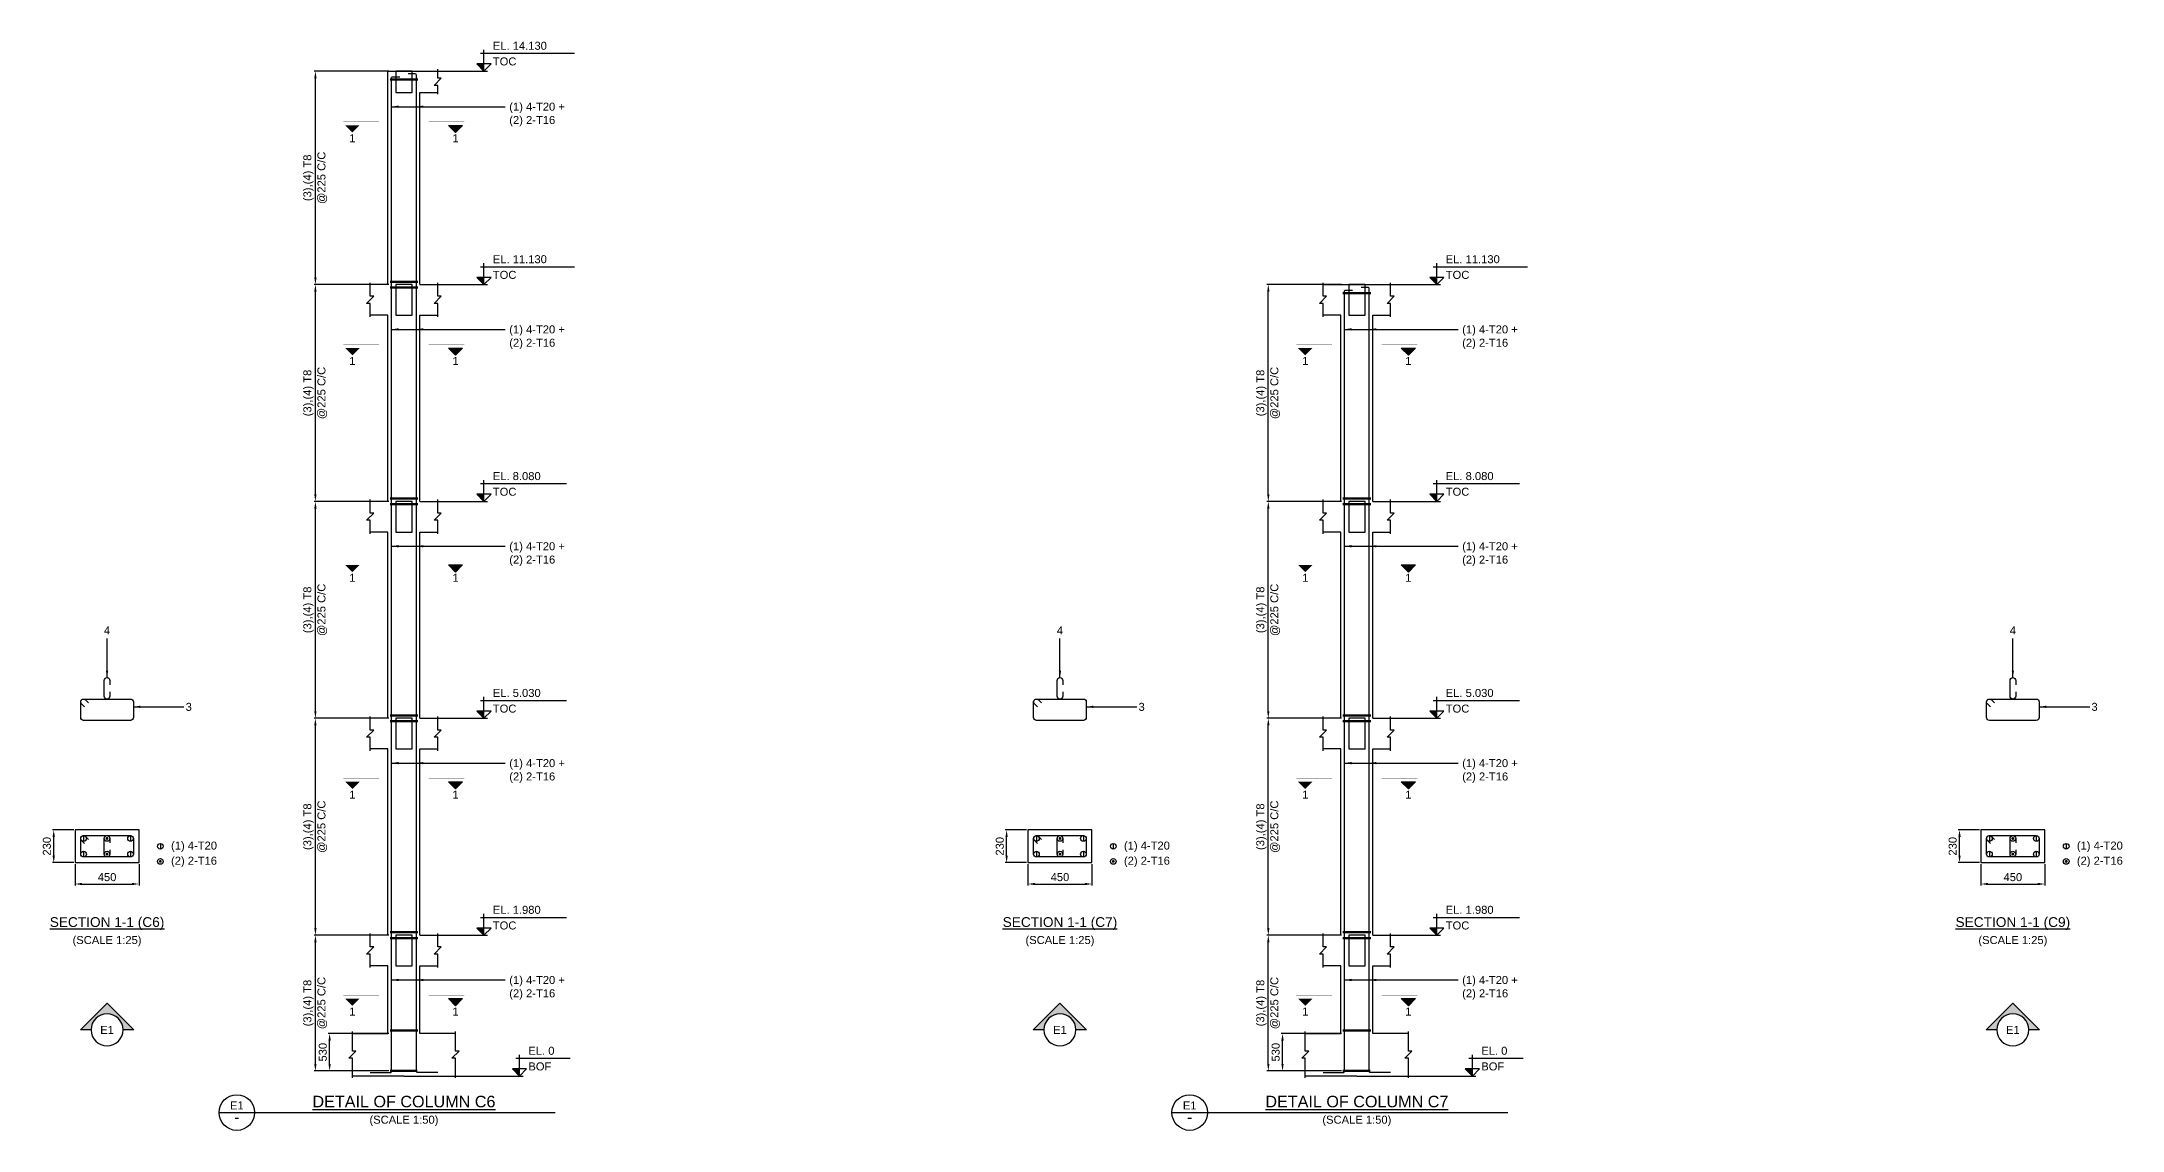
# Model space of a CAD drawing. Header units: inches. Extents: x 16610 to 272800, y -1525 to 29078.
# Drawn here: x 150610 to 209130, y -1525 to 29078 of the extents above; entities that cross this region are included whole.
import ezdxf
from ezdxf.enums import TextEntityAlignment as Align

# ---------------------------------------------------------------- set-up
doc = ezdxf.new("R2010")
doc.units = ezdxf.units.IN
doc.header["$MEASUREMENT"] = 0
doc.linetypes.add('SCHidden', pattern=[1000, 500, -500])
for name, color, linetype in [('colSectionMarkLayer', 5, 'Continuous'), ('Concrete Line', 2, 'Continuous'), ('Dim', 31, 'Continuous'), ('Hatch', 25, 'Continuous'), ('Labels', 4, 'Continuous'), ('Link', 225, 'Continuous'), ('Reinforcement', 130, 'Continuous'), ('Text', 31, 'Continuous'), ('Text_Scale', 31, 'Continuous')]:
    doc.layers.add(name, color=color, linetype=linetype)
doc.styles.add('SC-BBS1', font='SansSerif')
doc.styles.get("Standard").update_dxf_attribs({"font": 'txt.shx'})
doc.dimstyles.new('ColumnSch', dxfattribs={"dimtxt": 225, "dimasz": 200, "dimexe": 38, "dimexo": 38, "dimgap": 80, "dimtad": 1, "dimtoh": 1, "dimdec": 0, "dimzin": 0, "dimdsep": 46, "dimtxsty": 'SC-BBS1', "dimcen": 0.09, "dimclrd": 8, "dimclre": 8, "dimclrt": 31, "dimadec": 0, "dimazin": 0, "dimtfac": 1, "dimtdec": 0, "dimtix": 1, "dimtofl": 0, "dimtmove": 0, "dimatfit": 3, "dimfxl": 1, "dimtolj": 1, "dimtzin": 0, "dimarcsym": 0})
doc.dimstyles.get("Standard").update_dxf_attribs({"dimtxt": 0.18, "dimasz": 200, "dimexe": 0.18, "dimexo": 0.0625, "dimgap": 0.09, "dimtad": 0, "dimtih": 1, "dimtoh": 1, "dimdec": 4, "dimzin": 0, "dimdsep": 46, "dimtxsty": 'Standard', "dimcen": 0.09, "dimadec": 0, "dimazin": 0, "dimtfac": 1, "dimtdec": 4, "dimtofl": 0, "dimtmove": 0, "dimatfit": 3, "dimfxl": 1, "dimtolj": 1, "dimtzin": 0, "dimarcsym": 0})

# ---------------------------------------------------------------- blocks, each defined once
blk = doc.blocks.new('*D36')
at = {"color": 8, "linetype": 'ByBlock', "lineweight": -2}
for p, q in [((160372, 3962), (158272, 3962)), ((158310, 344), (158310, 3762)), ((160372, 144), (158272, 144))]:
    blk.add_line(p, q, dxfattribs=at)
at = {"color": 8}
for points in [[(158310, 3962), (158343, 3762), (158277, 3762)], [(158310, 144), (158277, 344), (158343, 344)]]:
    blk.add_solid(points, dxfattribs=at)
at = {"layer": 'DEFPOINTS', "color": 31}
for p in [(160410, 3962), (158310, 144), (160410, 144)]:
    blk.add_point(p, dxfattribs=at)
at = {"color": 31, "char_height": 225, "attachment_point": 5, "rotation": 90, "style": 'SC-BBS1'}
for s, insert in [('\\A1;(3),(4) T8', (158118, 2053)), ('\\A1;@225 C/C', (158502, 2053))]:
    blk.add_mtext(s, dxfattribs=dict(at, insert=insert))
blk = doc.blocks.new('*D37')
at = {"color": 8, "linetype": 'ByBlock', "lineweight": -2}
for p, q in [((160372, 1200), (158672, 1200)), ((158710, 344), (158710, 1000)), ((160372, 144), (158672, 144))]:
    blk.add_line(p, q, dxfattribs=at)
at = {"color": 8}
for points in [[(158710, 1200), (158743, 1000), (158677, 1000)], [(158710, 144), (158677, 344), (158743, 344)]]:
    blk.add_solid(points, dxfattribs=at)
at = {"layer": 'DEFPOINTS', "color": 31}
for p in [(160410, 1200), (158710, 144), (160410, 144)]:
    blk.add_point(p, dxfattribs=at)
at = {"color": 31, "insert": (158518, 672), "char_height": 225, "attachment_point": 5, "rotation": 90, "style": 'SC-BBS1'}
blk.add_mtext('\\A1;530', dxfattribs=at)
blk = doc.blocks.new('*D38')
at = {"color": 8, "linetype": 'ByBlock', "lineweight": -2}
for p, q in [((160372, 10058), (158272, 10058)), ((158310, 4162), (158310, 9858)), ((160372, 3962), (158272, 3962))]:
    blk.add_line(p, q, dxfattribs=at)
at = {"color": 8}
for points in [[(158310, 10058), (158343, 9858), (158277, 9858)], [(158310, 3962), (158277, 4162), (158343, 4162)]]:
    blk.add_solid(points, dxfattribs=at)
at = {"layer": 'DEFPOINTS', "color": 31}
for p in [(160410, 10058), (158310, 3962), (160410, 3962)]:
    blk.add_point(p, dxfattribs=at)
at = {"color": 31, "char_height": 225, "attachment_point": 5, "rotation": 90, "style": 'SC-BBS1'}
for s, insert in [('\\A1;(3),(4) T8', (158118, 7010)), ('\\A1;@225 C/C', (158502, 7010))]:
    blk.add_mtext(s, dxfattribs=dict(at, insert=insert))
blk = doc.blocks.new('*D39')
at = {"color": 8, "linetype": 'ByBlock', "lineweight": -2}
for p, q in [((160372, 16154), (158272, 16154)), ((158310, 10258), (158310, 15954)), ((160372, 10058), (158272, 10058))]:
    blk.add_line(p, q, dxfattribs=at)
at = {"color": 8}
for points in [[(158310, 16154), (158343, 15954), (158277, 15954)], [(158310, 10058), (158277, 10258), (158343, 10258)]]:
    blk.add_solid(points, dxfattribs=at)
at = {"layer": 'DEFPOINTS', "color": 31}
for p in [(160410, 16154), (158310, 10058), (160410, 10058)]:
    blk.add_point(p, dxfattribs=at)
at = {"color": 31, "char_height": 225, "attachment_point": 5, "rotation": 90, "style": 'SC-BBS1'}
for s, insert in [('\\A1;(3),(4) T8', (158118, 13106)), ('\\A1;@225 C/C', (158502, 13106))]:
    blk.add_mtext(s, dxfattribs=dict(at, insert=insert))
blk = doc.blocks.new('*D40')
at = {"color": 8, "linetype": 'ByBlock', "lineweight": -2}
for p, q in [((160372, 22250), (158272, 22250)), ((158310, 16354), (158310, 22050)), ((160372, 16154), (158272, 16154))]:
    blk.add_line(p, q, dxfattribs=at)
at = {"color": 8}
for points in [[(158310, 22250), (158343, 22050), (158277, 22050)], [(158310, 16154), (158277, 16354), (158343, 16354)]]:
    blk.add_solid(points, dxfattribs=at)
at = {"layer": 'DEFPOINTS', "color": 31}
for p in [(160410, 22250), (158310, 16154), (160410, 16154)]:
    blk.add_point(p, dxfattribs=at)
at = {"color": 31, "char_height": 225, "attachment_point": 5, "rotation": 90, "style": 'SC-BBS1'}
for s, insert in [('\\A1;@225 C/C', (158502, 19202)), ('\\A1;(3),(4) T8', (158118, 19202))]:
    blk.add_mtext(s, dxfattribs=dict(at, insert=insert))
blk = doc.blocks.new('*D41')
at = {"color": 8, "linetype": 'ByBlock', "lineweight": -2}
for p, q in [((160372, 28250), (158272, 28250)), ((158310, 22450), (158310, 28050)), ((160372, 22250), (158272, 22250))]:
    blk.add_line(p, q, dxfattribs=at)
at = {"color": 8}
for points in [[(158310, 28250), (158343, 28050), (158277, 28050)], [(158310, 22250), (158277, 22450), (158343, 22450)]]:
    blk.add_solid(points, dxfattribs=at)
at = {"layer": 'DEFPOINTS', "color": 31}
for p in [(160410, 28250), (158310, 22250), (160410, 22250)]:
    blk.add_point(p, dxfattribs=at)
at = {"color": 31, "char_height": 225, "attachment_point": 5, "rotation": 90, "style": 'SC-BBS1'}
for s, insert in [('\\A1;(3),(4) T8', (158118, 25250)), ('\\A1;@225 C/C', (158502, 25250))]:
    blk.add_mtext(s, dxfattribs=dict(at, insert=insert))
blk = doc.blocks.new('*D42')
at = {"color": 8, "linetype": 'ByBlock', "lineweight": -2}
for p, q in [((151550, 5962), (151550, 5362)), ((153350, 5962), (153350, 5362)), ((151750, 5400), (153150, 5400))]:
    blk.add_line(p, q, dxfattribs=at)
at = {"color": 8}
for points in [[(151550, 5400), (151750, 5433), (151750, 5367)], [(153350, 5400), (153150, 5367), (153150, 5433)]]:
    blk.add_solid(points, dxfattribs=at)
at = {"layer": 'DEFPOINTS', "color": 31}
for p in [(151550, 6000), (153350, 6000), (151550, 5400)]:
    blk.add_point(p, dxfattribs=at)
at = {"color": 31, "insert": (152450, 5592), "char_height": 225, "attachment_point": 5, "style": 'SC-BBS1'}
blk.add_mtext('\\A1;450', dxfattribs=at)
blk = doc.blocks.new('*D43')
at = {"color": 8, "linetype": 'ByBlock', "lineweight": -2}
for p, q in [((151512, 6920), (150912, 6920)), ((150950, 6200), (150950, 6720)), ((151512, 6000), (150912, 6000))]:
    blk.add_line(p, q, dxfattribs=at)
at = {"color": 8}
for points in [[(150950, 6920), (150983, 6720), (150917, 6720)], [(150950, 6000), (150917, 6200), (150983, 6200)]]:
    blk.add_solid(points, dxfattribs=at)
at = {"layer": 'DEFPOINTS', "color": 31}
for p in [(151550, 6920), (150950, 6000), (151550, 6000)]:
    blk.add_point(p, dxfattribs=at)
at = {"color": 31, "insert": (150758, 6460), "char_height": 225, "attachment_point": 5, "rotation": 90, "style": 'SC-BBS1'}
blk.add_mtext('\\A1;230', dxfattribs=at)
blk = doc.blocks.new('*D44')
at = {"color": 8, "linetype": 'ByBlock', "lineweight": -2}
for p, q in [((187172, 3962), (185072, 3962)), ((185110, 344), (185110, 3762)), ((187172, 144), (185072, 144))]:
    blk.add_line(p, q, dxfattribs=at)
at = {"color": 8}
for points in [[(185110, 3962), (185143, 3762), (185077, 3762)], [(185110, 144), (185077, 344), (185143, 344)]]:
    blk.add_solid(points, dxfattribs=at)
at = {"layer": 'DEFPOINTS', "color": 31}
for p in [(187210, 3962), (185110, 144), (187210, 144)]:
    blk.add_point(p, dxfattribs=at)
at = {"color": 31, "char_height": 225, "attachment_point": 5, "rotation": 90, "style": 'SC-BBS1'}
for s, insert in [('\\A1;(3),(4) T8', (184918, 2053)), ('\\A1;@225 C/C', (185302, 2053))]:
    blk.add_mtext(s, dxfattribs=dict(at, insert=insert))
blk = doc.blocks.new('*D45')
at = {"color": 8, "linetype": 'ByBlock', "lineweight": -2}
for p, q in [((187172, 1200), (185472, 1200)), ((185510, 344), (185510, 1000)), ((187172, 144), (185472, 144))]:
    blk.add_line(p, q, dxfattribs=at)
at = {"color": 8}
for points in [[(185510, 1200), (185543, 1000), (185477, 1000)], [(185510, 144), (185477, 344), (185543, 344)]]:
    blk.add_solid(points, dxfattribs=at)
at = {"layer": 'DEFPOINTS', "color": 31}
for p in [(187210, 1200), (185510, 144), (187210, 144)]:
    blk.add_point(p, dxfattribs=at)
at = {"color": 31, "insert": (185318, 672), "char_height": 225, "attachment_point": 5, "rotation": 90, "style": 'SC-BBS1'}
blk.add_mtext('\\A1;530', dxfattribs=at)
blk = doc.blocks.new('*D46')
at = {"color": 8, "linetype": 'ByBlock', "lineweight": -2}
for p, q in [((187172, 10058), (185072, 10058)), ((185110, 4162), (185110, 9858)), ((187172, 3962), (185072, 3962))]:
    blk.add_line(p, q, dxfattribs=at)
at = {"color": 8}
for points in [[(185110, 10058), (185143, 9858), (185077, 9858)], [(185110, 3962), (185077, 4162), (185143, 4162)]]:
    blk.add_solid(points, dxfattribs=at)
at = {"layer": 'DEFPOINTS', "color": 31}
for p in [(187210, 10058), (185110, 3962), (187210, 3962)]:
    blk.add_point(p, dxfattribs=at)
at = {"color": 31, "char_height": 225, "attachment_point": 5, "rotation": 90, "style": 'SC-BBS1'}
for s, insert in [('\\A1;(3),(4) T8', (184918, 7010)), ('\\A1;@225 C/C', (185302, 7010))]:
    blk.add_mtext(s, dxfattribs=dict(at, insert=insert))
blk = doc.blocks.new('*D47')
at = {"color": 8, "linetype": 'ByBlock', "lineweight": -2}
for p, q in [((187172, 16154), (185072, 16154)), ((185110, 10258), (185110, 15954)), ((187172, 10058), (185072, 10058))]:
    blk.add_line(p, q, dxfattribs=at)
at = {"color": 8}
for points in [[(185110, 16154), (185143, 15954), (185077, 15954)], [(185110, 10058), (185077, 10258), (185143, 10258)]]:
    blk.add_solid(points, dxfattribs=at)
at = {"layer": 'DEFPOINTS', "color": 31}
for p in [(187210, 16154), (185110, 10058), (187210, 10058)]:
    blk.add_point(p, dxfattribs=at)
at = {"color": 31, "char_height": 225, "attachment_point": 5, "rotation": 90, "style": 'SC-BBS1'}
for s, insert in [('\\A1;(3),(4) T8', (184918, 13106)), ('\\A1;@225 C/C', (185302, 13106))]:
    blk.add_mtext(s, dxfattribs=dict(at, insert=insert))
blk = doc.blocks.new('*D48')
at = {"color": 8, "linetype": 'ByBlock', "lineweight": -2}
for p, q in [((187172, 22250), (185072, 22250)), ((185110, 16354), (185110, 22050)), ((187172, 16154), (185072, 16154))]:
    blk.add_line(p, q, dxfattribs=at)
at = {"color": 8}
for points in [[(185110, 22250), (185143, 22050), (185077, 22050)], [(185110, 16154), (185077, 16354), (185143, 16354)]]:
    blk.add_solid(points, dxfattribs=at)
at = {"layer": 'DEFPOINTS', "color": 31}
for p in [(187210, 22250), (185110, 16154), (187210, 16154)]:
    blk.add_point(p, dxfattribs=at)
at = {"color": 31, "char_height": 225, "attachment_point": 5, "rotation": 90, "style": 'SC-BBS1'}
for s, insert in [('\\A1;@225 C/C', (185302, 19202)), ('\\A1;(3),(4) T8', (184918, 19202))]:
    blk.add_mtext(s, dxfattribs=dict(at, insert=insert))
blk = doc.blocks.new('*D49')
at = {"color": 8, "linetype": 'ByBlock', "lineweight": -2}
for p, q in [((178350, 5962), (178350, 5362)), ((180150, 5962), (180150, 5362)), ((178550, 5400), (179950, 5400))]:
    blk.add_line(p, q, dxfattribs=at)
at = {"color": 8}
for points in [[(178350, 5400), (178550, 5433), (178550, 5367)], [(180150, 5400), (179950, 5367), (179950, 5433)]]:
    blk.add_solid(points, dxfattribs=at)
at = {"layer": 'DEFPOINTS', "color": 31}
for p in [(178350, 6000), (180150, 6000), (178350, 5400)]:
    blk.add_point(p, dxfattribs=at)
at = {"color": 31, "insert": (179250, 5592), "char_height": 225, "attachment_point": 5, "style": 'SC-BBS1'}
blk.add_mtext('\\A1;450', dxfattribs=at)
blk = doc.blocks.new('*D50')
at = {"color": 8, "linetype": 'ByBlock', "lineweight": -2}
for p, q in [((178312, 6920), (177712, 6920)), ((177750, 6200), (177750, 6720)), ((178312, 6000), (177712, 6000))]:
    blk.add_line(p, q, dxfattribs=at)
at = {"color": 8}
for points in [[(177750, 6920), (177783, 6720), (177717, 6720)], [(177750, 6000), (177717, 6200), (177783, 6200)]]:
    blk.add_solid(points, dxfattribs=at)
at = {"layer": 'DEFPOINTS', "color": 31}
for p in [(178350, 6920), (177750, 6000), (178350, 6000)]:
    blk.add_point(p, dxfattribs=at)
at = {"color": 31, "insert": (177558, 6460), "char_height": 225, "attachment_point": 5, "rotation": 90, "style": 'SC-BBS1'}
blk.add_mtext('\\A1;230', dxfattribs=at)
blk = doc.blocks.new('*D56')
at = {"color": 8, "linetype": 'ByBlock', "lineweight": -2}
for p, q in [((205150, 5962), (205150, 5362)), ((206950, 5962), (206950, 5362)), ((205350, 5400), (206750, 5400))]:
    blk.add_line(p, q, dxfattribs=at)
at = {"color": 8}
for points in [[(205150, 5400), (205350, 5433), (205350, 5367)], [(206950, 5400), (206750, 5367), (206750, 5433)]]:
    blk.add_solid(points, dxfattribs=at)
at = {"layer": 'DEFPOINTS', "color": 31}
for p in [(205150, 6000), (206950, 6000), (205150, 5400)]:
    blk.add_point(p, dxfattribs=at)
at = {"color": 31, "insert": (206050, 5592), "char_height": 225, "attachment_point": 5, "style": 'SC-BBS1'}
blk.add_mtext('\\A1;450', dxfattribs=at)
blk = doc.blocks.new('*D57')
at = {"color": 8, "linetype": 'ByBlock', "lineweight": -2}
for p, q in [((205112, 6920), (204512, 6920)), ((204550, 6200), (204550, 6720)), ((205112, 6000), (204512, 6000))]:
    blk.add_line(p, q, dxfattribs=at)
at = {"color": 8}
for points in [[(204550, 6920), (204583, 6720), (204517, 6720)], [(204550, 6000), (204517, 6200), (204583, 6200)]]:
    blk.add_solid(points, dxfattribs=at)
at = {"layer": 'DEFPOINTS', "color": 31}
for p in [(205150, 6920), (204550, 6000), (205150, 6000)]:
    blk.add_point(p, dxfattribs=at)
at = {"color": 31, "insert": (204358, 6460), "char_height": 225, "attachment_point": 5, "rotation": 90, "style": 'SC-BBS1'}
blk.add_mtext('\\A1;230', dxfattribs=at)

msp = doc.modelspace()

# ---------------------------------------------------------------- hatches: boundary and pattern name
at = {"layer": 'Hatch'}
for points in [[(163050, 28250), (163050, 28450), (162850, 28450)], [(159150, 26725), (159350, 26525), (159550, 26725), (159150, 26725)], [(162450, 26725), (162250, 26525), (162050, 26725), (162450, 26725)], [(163050, 22250), (163050, 22450), (162850, 22450)], [(189850, 22250), (189850, 22450), (189650, 22450)], [(159150, 20465), (159350, 20265), (159550, 20465), (159150, 20465)], [(162450, 20465), (162250, 20265), (162050, 20465), (162450, 20465)], [(185950, 20465), (186150, 20265), (186350, 20465), (185950, 20465)], [(189250, 20465), (189050, 20265), (188850, 20465), (189250, 20465)], [(163050, 16154), (163050, 16354), (162850, 16354)], [(189850, 16154), (189850, 16354), (189650, 16354)], [(159150, 14369), (159350, 14169), (159550, 14369), (159150, 14369)], [(162450, 14369), (162250, 14169), (162050, 14369), (162450, 14369)], [(185950, 14369), (186150, 14169), (186350, 14369), (185950, 14369)], [(189250, 14369), (189050, 14169), (188850, 14369), (189250, 14369)], [(163050, 10058), (163050, 10258), (162850, 10258)], [(189850, 10058), (189850, 10258), (189650, 10258)], [(159150, 8273), (159350, 8073), (159550, 8273), (159150, 8273)], [(162450, 8273), (162250, 8073), (162050, 8273), (162450, 8273)], [(185950, 8273), (186150, 8073), (186350, 8273), (185950, 8273)], [(189250, 8273), (189050, 8073), (188850, 8273), (189250, 8273)], [(163050, 3962), (163050, 4162), (162850, 4162)], [(189850, 3962), (189850, 4162), (189650, 4162)], [(159150, 2177), (159350, 1977), (159550, 2177), (159150, 2177)], [(162450, 2177), (162250, 1977), (162050, 2177), (162450, 2177)], [(185950, 2177), (186150, 1977), (186350, 2177), (185950, 2177)], [(189250, 2177), (189050, 1977), (188850, 2177), (189250, 2177)], [(164050, 0), (164050, 200), (163850, 200)], [(190850, 0), (190850, 200), (190650, 200)]]:
    msp.add_hatch(color=256, dxfattribs=at).paths.add_polyline_path(points, flags=0)
h = msp.add_hatch(color=256, dxfattribs=at)
edge = h.paths.add_edge_path(flags=16)
edge.add_line((152000, 1300), (151700, 1300))
edge.add_line((151700, 1300), (152450, 2050))
edge.add_line((152450, 2050), (153200, 1300))
edge.add_line((153200, 1300), (152900, 1300))
edge.add_arc((152450, 1300), 450, 0, 180)
h = msp.add_hatch(color=256, dxfattribs=at)
edge = h.paths.add_edge_path(flags=16)
edge.add_line((178800, 1300), (178500, 1300))
edge.add_line((178500, 1300), (179250, 2050))
edge.add_line((179250, 2050), (180000, 1300))
edge.add_line((180000, 1300), (179700, 1300))
edge.add_arc((179250, 1300), 450, 0, 180)
h = msp.add_hatch(color=256, dxfattribs=at)
edge = h.paths.add_edge_path(flags=16)
edge.add_line((205600, 1300), (205300, 1300))
edge.add_line((205300, 1300), (206050, 2050))
edge.add_line((206050, 2050), (206800, 1300))
edge.add_line((206800, 1300), (206500, 1300))
edge.add_arc((206050, 1300), 450, 0, 180)

# ---------------------------------------------------------------- linework, layer by layer
at = {"lineweight": 50}
for p, q in [((160410, 28010), (161190, 28010)), ((160410, 22330), (161190, 22330)), ((160410, 22170), (161190, 22170)), ((187210, 22010), (187990, 22010)), ((160410, 16234), (161190, 16234)), ((160410, 16074), (161190, 16074)), ((187210, 16234), (187990, 16234)), ((187210, 16074), (187990, 16074)), ((160410, 10138), (161190, 10138)), ((160410, 9978), (161190, 9978)), ((187210, 10138), (187990, 10138)), ((187210, 9978), (187990, 9978)), ((160410, 4042), (161190, 4042)), ((160410, 3882), (161190, 3882)), ((187210, 4042), (187990, 4042)), ((187210, 3882), (187990, 3882)), ((160410, 1280), (161190, 1280)), ((187210, 1280), (187990, 1280)), ((160410, 144), (161170, 144)), ((187210, 144), (187970, 144))]:
    msp.add_line(p, q, dxfattribs=at)
at = {"layer": 'colSectionMarkLayer'}
for p, q in [((162950, 28750), (165600, 28750)), ((163050, 28250), (163050, 28850)), ((161250, 28250), (163150, 28250)), ((163050, 22250), (163050, 22850)), ((189850, 22250), (189850, 22850)), ((161250, 22250), (163150, 22250)), ((162950, 22750), (165600, 22750)), ((188050, 22250), (189950, 22250)), ((189750, 22750), (192400, 22750)), ((162950, 16654), (165375, 16654)), ((163050, 16154), (163050, 16754)), ((189750, 16654), (192175, 16654)), ((189850, 16154), (189850, 16754)), ((161250, 16154), (163150, 16154)), ((188050, 16154), (189950, 16154)), ((162950, 10558), (165375, 10558)), ((163050, 10058), (163050, 10658)), ((189750, 10558), (192175, 10558)), ((189850, 10058), (189850, 10658)), ((161250, 10058), (163150, 10058)), ((188050, 10058), (189950, 10058)), ((162950, 4462), (165375, 4462)), ((163050, 3962), (163050, 4562)), ((189750, 4462), (192175, 4462)), ((189850, 3962), (189850, 4562)), ((161250, 3962), (163150, 3962)), ((188050, 3962), (189950, 3962)), ((164050, 0), (164050, 600)), ((190850, 0), (190850, 600)), ((162250, 0), (164150, 0)), ((163950, 500), (165475, 500)), ((189050, 0), (190950, 0)), ((190750, 500), (192275, 500)), ((155600, -1025), (165050, -1025)), ((182400, -1025), (191850, -1025))]:
    msp.add_line(p, q, dxfattribs=at)
for points in [[(163050, 28250), (163250, 28450), (162850, 28450)], [(163050, 22250), (163250, 22450), (162850, 22450)], [(189850, 22250), (190050, 22450), (189650, 22450)], [(163050, 16154), (163250, 16354), (162850, 16354)], [(189850, 16154), (190050, 16354), (189650, 16354)], [(163050, 10058), (163250, 10258), (162850, 10258)], [(189850, 10058), (190050, 10258), (189650, 10258)], [(163050, 3962), (163250, 4162), (162850, 4162)], [(189850, 3962), (190050, 4162), (189650, 4162)], [(164050, 0), (164250, 200), (163850, 200)], [(190850, 0), (191050, 200), (190650, 200)]]:
    msp.add_lwpolyline(points, close=True, dxfattribs=at)
at = {"layer": 'colSectionMarkLayer', "const_width": 5}
for points in [[(160100, 26825), (159100, 26825)], [(159150, 26725), (159350, 26525), (159550, 26725), (159150, 26725)], [(161500, 26825), (162500, 26825)], [(160100, 20565), (159100, 20565)], [(161500, 20565), (162500, 20565)], [(186900, 20565), (185900, 20565)], [(188300, 20565), (189300, 20565)], [(159150, 20465), (159350, 20265), (159550, 20465), (159150, 20465)], [(185950, 20465), (186150, 20265), (186350, 20465), (185950, 20465)], [(160100, 14469), (159100, 14469)], [(159150, 14369), (159350, 14169), (159550, 14369), (159150, 14369)], [(161500, 14469), (162500, 14469)], [(186900, 14469), (185900, 14469)], [(185950, 14369), (186150, 14169), (186350, 14369), (185950, 14369)], [(188300, 14469), (189300, 14469)], [(160100, 8373), (159100, 8373)], [(159150, 8273), (159350, 8073), (159550, 8273), (159150, 8273)], [(161500, 8373), (162500, 8373)], [(186900, 8373), (185900, 8373)], [(185950, 8273), (186150, 8073), (186350, 8273), (185950, 8273)], [(188300, 8373), (189300, 8373)], [(160100, 2277), (159100, 2277)], [(159150, 2177), (159350, 1977), (159550, 2177), (159150, 2177)], [(161500, 2277), (162500, 2277)], [(186900, 2277), (185900, 2277)], [(185950, 2177), (186150, 1977), (186350, 2177), (185950, 2177)], [(188300, 2277), (189300, 2277)]]:
    msp.add_lwpolyline(points, dxfattribs=at)
at = {"layer": 'colSectionMarkLayer'}
for points in [[(162450, 26725), (162250, 26525), (162050, 26725), (162450, 26725)], [(162450, 20465), (162250, 20265), (162050, 20465), (162450, 20465)], [(189250, 20465), (189050, 20265), (188850, 20465), (189250, 20465)], [(162450, 14369), (162250, 14169), (162050, 14369), (162450, 14369)], [(189250, 14369), (189050, 14169), (188850, 14369), (189250, 14369)], [(162450, 8273), (162250, 8073), (162050, 8273), (162450, 8273)], [(189250, 8273), (189050, 8073), (188850, 8273), (189250, 8273)], [(162450, 2177), (162250, 1977), (162050, 2177), (162450, 2177)], [(189250, 2177), (189050, 1977), (188850, 2177), (189250, 2177)]]:
    msp.add_lwpolyline(points, dxfattribs=at)
for points in [[(152000, 1300), (151700, 1300), (152450, 2050), (153200, 1300), (152900, 1300, 1), (152000, 1300, 1), (152900, 1300)], [(178800, 1300), (178500, 1300), (179250, 2050), (180000, 1300), (179700, 1300, 1), (178800, 1300, 1), (179700, 1300)], [(205600, 1300), (205300, 1300), (206050, 2050), (206800, 1300), (206500, 1300, 1), (205600, 1300, 1), (206500, 1300)]]:
    msp.add_lwpolyline(points, format="xyb", dxfattribs=at)
for centre in [(156100, -1025), (182900, -1025)]:
    msp.add_circle(centre, 500, dxfattribs=at)
at = {"layer": 'Concrete Line'}
for p, q in [((160350, 22250), (160350, 28250)), ((160350, 28250), (161750, 28250)), ((161250, 22250), (161250, 27650)), ((161250, 27650), (161750, 27650)), ((160350, 22250), (159850, 22250)), ((160350, 22250), (160350, 22250)), ((160350, 22250), (160350, 22250)), ((161250, 22250), (161250, 22250)), ((161250, 22250), (161250, 22250)), ((161250, 22250), (161750, 22250)), ((186650, 22250), (188550, 22250)), ((160350, 21390), (159850, 21390)), ((160350, 16154), (160350, 21390)), ((161250, 16154), (161250, 21390)), ((161250, 21390), (161750, 21390)), ((187150, 21390), (186650, 21390)), ((187150, 16154), (187150, 21390)), ((188050, 16154), (188050, 21390)), ((188050, 21390), (188550, 21390)), ((160350, 16154), (159850, 16154)), ((160350, 16154), (160350, 16154)), ((160350, 16154), (160350, 16154)), ((161250, 16154), (161250, 16154)), ((161250, 16154), (161250, 16154)), ((161250, 16154), (161750, 16154)), ((187150, 16154), (186650, 16154)), ((187150, 16154), (187150, 16154)), ((187150, 16154), (187150, 16154)), ((188050, 16154), (188050, 16154)), ((188050, 16154), (188050, 16154)), ((188050, 16154), (188550, 16154)), ((160350, 15294), (159850, 15294)), ((160350, 10058), (160350, 15294)), ((161250, 10058), (161250, 15294)), ((161250, 15294), (161750, 15294)), ((187150, 15294), (186650, 15294)), ((187150, 10058), (187150, 15294)), ((188050, 10058), (188050, 15294)), ((188050, 15294), (188550, 15294)), ((160350, 10058), (159850, 10058)), ((160350, 10058), (160350, 10058)), ((160350, 10058), (160350, 10058)), ((161250, 10058), (161250, 10058)), ((161250, 10058), (161250, 10058)), ((161250, 10058), (161750, 10058)), ((187150, 10058), (186650, 10058)), ((187150, 10058), (187150, 10058)), ((187150, 10058), (187150, 10058)), ((188050, 10058), (188050, 10058)), ((188050, 10058), (188050, 10058)), ((188050, 10058), (188550, 10058)), ((160350, 9198), (159850, 9198)), ((160350, 3962), (160350, 9198)), ((161250, 3962), (161250, 9198)), ((161250, 9198), (161750, 9198)), ((187150, 9198), (186650, 9198)), ((187150, 3962), (187150, 9198)), ((188050, 3962), (188050, 9198)), ((188050, 9198), (188550, 9198)), ((160350, 3962), (159850, 3962)), ((160350, 3962), (160350, 3962)), ((160350, 3962), (160350, 3962)), ((161250, 3962), (161250, 3962)), ((161250, 3962), (161250, 3962)), ((161250, 3962), (161750, 3962)), ((187150, 3962), (186650, 3962)), ((187150, 3962), (187150, 3962)), ((187150, 3962), (187150, 3962)), ((188050, 3962), (188050, 3962)), ((188050, 3962), (188050, 3962)), ((188050, 3962), (188550, 3962)), ((160350, 3102), (159850, 3102)), ((160350, 1200), (160350, 3102)), ((161250, 1200), (161250, 3102)), ((161250, 3102), (161750, 3102)), ((187150, 3102), (186650, 3102)), ((187150, 1200), (187150, 3102)), ((188050, 1200), (188050, 3102)), ((188050, 3102), (188550, 3102)), ((159350, 1200), (160350, 1200)), ((162250, 1200), (161250, 1200)), ((162250, 1200), (161250, 1200)), ((186150, 1200), (187150, 1200)), ((189050, 1200), (188050, 1200)), ((189050, 1200), (188050, 1200)), ((160800, 0), (159350, 0)), ((160800, 0), (162250, 0)), ((187600, 0), (186150, 0)), ((187600, 0), (189050, 0))]:
    msp.add_line(p, q, dxfattribs=at)
for points in [[(160570, 28250), (160570, 27650), (161030, 27650), (161030, 28250)], [(160570, 22250), (160570, 21390), (161030, 21390), (161030, 22250)], [(187370, 22250), (187370, 21390), (187830, 21390), (187830, 22250)], [(160570, 16154), (160570, 15294), (161030, 15294), (161030, 16154)], [(187370, 16154), (187370, 15294), (187830, 15294), (187830, 16154)], [(160570, 10058), (160570, 9198), (161030, 9198), (161030, 10058)], [(187370, 10058), (187370, 9198), (187830, 9198), (187830, 10058)], [(151550, 6000), (153350, 6000), (153350, 6000), (153350, 6920), (153350, 6920), (151550, 6920), (151550, 6920), (151550, 6000)], [(178350, 6000), (180150, 6000), (180150, 6000), (180150, 6920), (180150, 6920), (178350, 6920), (178350, 6920), (178350, 6000)], [(205150, 6000), (206950, 6000), (206950, 6000), (206950, 6920), (206950, 6920), (205150, 6920), (205150, 6920), (205150, 6000)], [(160570, 3962), (160570, 3102), (161030, 3102), (161030, 3962)], [(187370, 3962), (187370, 3102), (187830, 3102), (187830, 3962)]]:
    msp.add_lwpolyline(points, close=True, dxfattribs=at)
for points in [[(161750, 27600), (161750, 27850), (161650, 27850), (161850, 28050), (161750, 28050), (161750, 28300)], [(159850, 21340), (159850, 21720), (159750, 21720), (159950, 21920), (159850, 21920), (159850, 22300)], [(161750, 21340), (161750, 21720), (161650, 21720), (161850, 21920), (161750, 21920), (161750, 22300)], [(186650, 21340), (186650, 21720), (186550, 21720), (186750, 21920), (186650, 21920), (186650, 22300)], [(188550, 21340), (188550, 21720), (188450, 21720), (188650, 21920), (188550, 21920), (188550, 22300)], [(159850, 15244), (159850, 15624), (159750, 15624), (159950, 15824), (159850, 15824), (159850, 16204)], [(161750, 15244), (161750, 15624), (161650, 15624), (161850, 15824), (161750, 15824), (161750, 16204)], [(186650, 15244), (186650, 15624), (186550, 15624), (186750, 15824), (186650, 15824), (186650, 16204)], [(188550, 15244), (188550, 15624), (188450, 15624), (188650, 15824), (188550, 15824), (188550, 16204)], [(159850, 9148), (159850, 9528), (159750, 9528), (159950, 9728), (159850, 9728), (159850, 10108)], [(161750, 9148), (161750, 9528), (161650, 9528), (161850, 9728), (161750, 9728), (161750, 10108)], [(186650, 9148), (186650, 9528), (186550, 9528), (186750, 9728), (186650, 9728), (186650, 10108)], [(188550, 9148), (188550, 9528), (188450, 9528), (188650, 9728), (188550, 9728), (188550, 10108)], [(159850, 3052), (159850, 3432), (159750, 3432), (159950, 3632), (159850, 3632), (159850, 4012)], [(161750, 3052), (161750, 3432), (161650, 3432), (161850, 3632), (161750, 3632), (161750, 4012)], [(186650, 3052), (186650, 3432), (186550, 3432), (186750, 3632), (186650, 3632), (186650, 4012)], [(188550, 3052), (188550, 3432), (188450, 3432), (188650, 3632), (188550, 3632), (188550, 4012)], [(159350, -50), (159350, 500), (159250, 500), (159450, 700), (159350, 700), (159350, 1250)], [(162250, -50), (162250, 500), (162150, 500), (162350, 700), (162250, 700), (162250, 1250)], [(186150, -50), (186150, 500), (186050, 500), (186250, 700), (186150, 700), (186150, 1250)], [(189050, -50), (189050, 500), (188950, 500), (189150, 700), (189050, 700), (189050, 1250)]]:
    msp.add_lwpolyline(points, dxfattribs=at)
at = {"layer": 'Concrete Line', "linetype": 'SCHidden', "ltscale": 0.3}
for points in [[(160570, 22250), (160570, 21390), (161030, 21390), (161030, 22250)], [(160570, 16154), (160570, 15294), (161030, 15294), (161030, 16154)], [(160570, 10058), (160570, 9198), (161030, 9198), (161030, 10058)], [(160570, 3962), (160570, 3102), (161030, 3102), (161030, 3962)]]:
    msp.add_lwpolyline(points, close=True, dxfattribs=at)
at = {"layer": 'Link'}
for points in [[(152530, 10800), (152530, 10680, -1), (152370, 10680), (152370, 11120, -1), (152530, 11120), (152530, 11000)], [(179330, 10800), (179330, 10680, -1), (179170, 10680), (179170, 11120, -1), (179330, 11120), (179330, 11000)], [(206130, 10800), (206130, 10680, -1), (205970, 10680), (205970, 11120, -1), (206130, 11120), (206130, 11000)], [(151818.3, 10378.6), (151733.4, 10463.4, -0.668178), (151790, 10600), (153110, 10600, -0.4142136), (153190, 10520), (153190, 10080, -0.4142136), (153110, 10000), (151790, 10000, -0.4142136), (151710, 10080), (151710, 10520, -0.6681793), (151846.6, 10576.6), (151931.4, 10491.7)], [(178618.3, 10378.6), (178533.4, 10463.4, -0.668178), (178590, 10600), (179910, 10600, -0.4142136), (179990, 10520), (179990, 10080, -0.4142136), (179910, 10000), (178590, 10000, -0.4142136), (178510, 10080), (178510, 10520, -0.6681793), (178646.6, 10576.6), (178731.4, 10491.7)], [(205418.3, 10378.6), (205333.4, 10463.4, -0.668178), (205390, 10600), (206710, 10600, -0.4142136), (206790, 10520), (206790, 10080, -0.4142136), (206710, 10000), (205390, 10000, -0.4142136), (205310, 10080), (205310, 10520, -0.6681793), (205446.6, 10576.6), (205531.4, 10491.7)], [(151818.3, 6538.6), (151733.4, 6623.4, -0.668178), (151790, 6760), (153110, 6760, -0.4142136), (153190, 6680), (153190, 6240, -0.4142136), (153110, 6160), (151790, 6160, -0.4142136), (151710, 6240), (151710, 6680, -0.6681793), (151846.6, 6736.6), (151931.4, 6651.7)], [(152530, 6360), (152530, 6240, -1), (152370, 6240), (152370, 6680, -1), (152530, 6680), (152530, 6560)], [(178618.3, 6538.6), (178533.4, 6623.4, -0.668178), (178590, 6760), (179910, 6760, -0.4142136), (179990, 6680), (179990, 6240, -0.4142136), (179910, 6160), (178590, 6160, -0.4142136), (178510, 6240), (178510, 6680, -0.6681793), (178646.6, 6736.6), (178731.4, 6651.7)], [(179330, 6360), (179330, 6240, -1), (179170, 6240), (179170, 6680, -1), (179330, 6680), (179330, 6560)], [(205418.3, 6538.6), (205333.4, 6623.4, -0.668178), (205390, 6760), (206710, 6760, -0.4142136), (206790, 6680), (206790, 6240, -0.4142136), (206710, 6160), (205390, 6160, -0.4142136), (205310, 6240), (205310, 6680, -0.6681793), (205446.6, 6736.6), (205531.4, 6651.7)], [(206130, 6360), (206130, 6240, -1), (205970, 6240), (205970, 6680, -1), (206130, 6680), (206130, 6560)]]:
    msp.add_lwpolyline(points, format="xyb", dxfattribs=at)
at = {"layer": 'Reinforcement', "lineweight": 25}
for points in [[(160450, 22790), (160450, 24950), (160450, 25490), (160450, 28060, -0.4142136), (160480, 28090), (160680, 28090)], [(161150, 24950), (161150, 26678), (161150, 27218), (161150, 28140, 0.4142136), (161120, 28170), (160920, 28170)], [(187250, 16612), (187250, 18772), (187250, 19312), (187250, 22060, -0.4142136), (187280, 22090), (187480, 22090)], [(187950, 18772), (187950, 20500), (187950, 21040), (187950, 22140, 0.4142136), (187920, 22170), (187720, 22170)], [(161750, 100), (161180, 100, -0.4142136), (161150, 130), (161150, 8308)], [(188550, 100), (187980, 100, -0.4142136), (187950, 130), (187950, 8308)], [(159850, 100), (160420, 100, 0.4142136), (160450, 130), (160450, 6580)], [(186650, 100), (187220, 100, 0.4142136), (187250, 130), (187250, 6580)]]:
    msp.add_lwpolyline(points, format="xyb", dxfattribs=at)
for points in [[(161150, 18772), (161150, 20500), (161150, 21040), (161150, 26678)], [(160450, 16612), (160450, 18772), (160450, 19312), (160450, 24950)], [(161150, 12676), (161150, 14404), (161150, 14944), (161150, 20500)], [(187950, 12676), (187950, 14404), (187950, 14944), (187950, 20500)], [(160450, 10516), (160450, 12676), (160450, 13216), (160450, 18772)], [(187250, 10516), (187250, 12676), (187250, 13216), (187250, 18772)], [(161150, 6580), (161150, 8308), (161150, 8848), (161150, 14404)], [(187950, 6580), (187950, 8308), (187950, 8848), (187950, 14404)], [(160450, 4420), (160450, 6580), (160450, 7120), (160450, 12676)], [(187250, 4420), (187250, 6580), (187250, 7120), (187250, 12676)]]:
    msp.add_lwpolyline(points, dxfattribs=at)
at = {"layer": 'Reinforcement', "color": 130}
for points in [[(151790, 6760), (151790, 6600)], [(153110, 6760), (153110, 6600)], [(153950, 6540), (153950, 6380)], [(178590, 6760), (178590, 6600)], [(179910, 6760), (179910, 6600)], [(180750, 6540), (180750, 6380)], [(205390, 6760), (205390, 6600)], [(206710, 6760), (206710, 6600)], [(207550, 6540), (207550, 6380)], [(151790, 6320), (151790, 6160)], [(153110, 6320), (153110, 6160)], [(178590, 6320), (178590, 6160)], [(179910, 6320), (179910, 6160)], [(205390, 6320), (205390, 6160)], [(206710, 6320), (206710, 6160)]]:
    msp.add_lwpolyline(points, dxfattribs=at)
at = {"layer": 'Reinforcement', "color": 130, "const_width": 40}
for points in [[(152430, 6680, 1), (152470, 6680, 1)], [(179230, 6680, 1), (179270, 6680, 1)], [(206030, 6680, 1), (206070, 6680, 1)], [(152430, 6240, 1), (152470, 6240, 1)], [(153930, 6035, 1), (153970, 6035, 1)], [(179230, 6240, 1), (179270, 6240, 1)], [(180730, 6035, 1), (180770, 6035, 1)], [(206030, 6240, 1), (206070, 6240, 1)], [(207530, 6035, 1), (207570, 6035, 1)]]:
    msp.add_lwpolyline(points, format="xyb", close=True, dxfattribs=at)
at = {"layer": 'Reinforcement', "color": 130}
for centre in [(151790, 6680), (152450, 6680), (153110, 6680), (153950, 6460), (178590, 6680), (179250, 6680), (179910, 6680), (180750, 6460), (205390, 6680), (206050, 6680), (206710, 6680), (207550, 6460), (151790, 6240), (152450, 6240), (153110, 6240), (153950, 6035), (178590, 6240), (179250, 6240), (179910, 6240), (180750, 6035), (205390, 6240), (206050, 6240), (206710, 6240), (207550, 6035)]:
    msp.add_circle(centre, 80, dxfattribs=at)

# ---------------------------------------------------------------- texts
at = {"layer": 'colSectionMarkLayer', "style": 'SC-BBS1'}
for p in [(159350, 26475), (162250, 26475), (159350, 20215), (162250, 20215), (186150, 20215), (189050, 20215), (159350, 14119), (162250, 14119), (186150, 14119), (189050, 14119), (159350, 8023), (162250, 8023), (186150, 8023), (189050, 8023), (159350, 1927), (162250, 1927), (186150, 1927), (189050, 1927)]:
    msp.add_text('1', height=225, dxfattribs=at).set_placement(p, align=Align.TOP_CENTER)
at = {"layer": 'Labels', "style": 'SC-BBS1'}
for s, height, p in [('%%uSECTION 1-1 (C6)', 275, (152450, 4110)), ('%%uSECTION 1-1 (C7)', 275, (179250, 4110)), ('%%uSECTION 1-1 (C9)', 275, (206050, 4110)), ('%%uDETAIL OF COLUMN C6', 325, (160800, -975)), ('%%uDETAIL OF COLUMN C7', 325, (187600, -975)), ('E1', 225, (156100, -1005)), ('E1', 225, (182900, -1005))]:
    msp.add_text(s, height=height, dxfattribs=at).set_placement(p, align=Align.BOTTOM_CENTER)
for s, height, p in [('E1', 225, (152450, 1300)), ('E1', 225, (179250, 1300)), ('E1', 225, (206050, 1300)), ('-', 325, (156100, -1150)), ('-', 325, (182900, -1150))]:
    msp.add_text(s, height=height, dxfattribs=at).set_placement(p, align=Align.MIDDLE_CENTER)
at = {"layer": 'Text', "style": 'SC-BBS1'}
for s, p in [('EL. 14.130', (163300, 28850)), ('TOC', (163300, 28410)), ('EL. 11.130', (163300, 22850)), ('EL. 11.130', (190100, 22850)), ('TOC', (163300, 22410)), ('TOC', (190100, 22410)), ('EL. 8.080', (163300, 16754)), ('EL. 8.080', (190100, 16754)), ('TOC', (163300, 16314)), ('TOC', (190100, 16314)), ('EL. 5.030', (163300, 10658)), ('EL. 5.030', (190100, 10658)), ('TOC', (163300, 10218)), ('TOC', (190100, 10218)), ('EL. 1.980', (163300, 4562)), ('EL. 1.980', (190100, 4562)), ('TOC', (163300, 4122)), ('TOC', (190100, 4122)), ('EL. 0', (164300, 600)), ('EL. 0', (191100, 600)), ('BOF', (164300, 160)), ('BOF', (191100, 160))]:
    msp.add_text(s, height=225, dxfattribs=at).set_placement(p)
for s, p in [('4', (152450, 12350)), ('4', (179250, 12350)), ('4', (206050, 12350)), ('(SCALE 1:25)', (152450, 3645)), ('(SCALE 1:25)', (179250, 3645)), ('(SCALE 1:25)', (206050, 3645))]:
    msp.add_text(s, height=225, dxfattribs=at).set_placement(p, align=Align.BOTTOM_CENTER)
for s, p in [('3', (154660, 10380)), ('3', (181460, 10380)), ('3', (208260, 10380)), ('(1) 4-T20', (154250, 6480)), ('(1) 4-T20', (181050, 6480)), ('(1) 4-T20', (207850, 6480)), ('(2) 2-T16', (154250, 6055)), ('(2) 2-T16', (181050, 6055)), ('(2) 2-T16', (207850, 6055))]:
    msp.add_text(s, height=225, dxfattribs=at).set_placement(p, align=Align.MIDDLE_LEFT)
at = {"layer": 'Text', "char_height": 225, "attachment_point": 1, "style": 'SC-BBS1'}
for insert in [(163762.5, 27362.5), (163762.5, 21102.5), (190562.5, 21102.5), (163762.5, 15006.5), (190562.5, 15006.5), (163762.5, 8910.5), (190562.5, 8910.5), (163762.5, 2814.5), (190562.5, 2814.5)]:
    msp.add_mtext('(1) 4-T20 + \\P(2) 2-T16', dxfattribs=dict(at, insert=insert))
at = {"layer": 'Text_Scale', "style": 'SC-BBS1'}
for p in [(160800, -1405), (187600, -1405)]:
    msp.add_text('(SCALE 1:50)', height=225, dxfattribs=at).set_placement(p, align=Align.BOTTOM_CENTER)

# ---------------------------------------------------------------- dimensions: what is measured, and where the dimension line sits
at = {"layer": 'Dim', "lineweight": 50}
for p1, p2, distance, text, picture, middle in [((160410, 22250), (160410, 28250), 2100, '(3),(4) T8\\X@225 C/C', '*D41', (158310, 25250)), ((160410, 16154), (160410, 22250), 2100, '(3),(4) T8\\X@225 C/C', '*D40', (158310, 19202)), ((187210, 16154), (187210, 22250), 2100, '(3),(4) T8\\X@225 C/C', '*D48', (185110, 19202)), ((160410, 10058), (160410, 16154), 2100, '(3),(4) T8\\X@225 C/C', '*D39', (158310, 13106)), ((187210, 10058), (187210, 16154), 2100, '(3),(4) T8\\X@225 C/C', '*D47', (185110, 13106)), ((160410, 3962), (160410, 10058), 2100, '(3),(4) T8\\X@225 C/C', '*D38', (158310, 7010)), ((187210, 3962), (187210, 10058), 2100, '(3),(4) T8\\X@225 C/C', '*D46', (185110, 7010)), ((160410, 144), (160410, 3962), 2100, '(3),(4) T8\\X@225 C/C', '*D36', (158310, 2053)), ((187210, 144), (187210, 3962), 2100, '(3),(4) T8\\X@225 C/C', '*D44', (185110, 2053)), ((160410, 144), (160410, 1200), 1700, '530', '*D37', (158710, 672)), ((187210, 144), (187210, 1200), 1700, '530', '*D45', (185510, 672))]:
    dim = msp.add_aligned_dim(p1=p1, p2=p2, distance=distance, text=text, dimstyle='ColumnSch', dxfattribs=at)
    dim.commit()
    dim.dimension.update_dxf_attribs({"geometry": picture, "text_midpoint": middle})
at = {"layer": 'Dim'}
for p1, p2, distance, text, picture, middle in [((151550, 6000), (151550, 6920), 600, '230', '*D43', (150950, 6460)), ((178350, 6000), (178350, 6920), 600, '230', '*D50', (177750, 6460)), ((205150, 6000), (205150, 6920), 600, '230', '*D57', (204550, 6460)), ((151550, 6000), (153350, 6000), -600, '450', '*D42', (152450, 5400)), ((178350, 6000), (180150, 6000), -600, '450', '*D49', (179250, 5400)), ((205150, 6000), (206950, 6000), -600, '450', '*D56', (206050, 5400))]:
    dim = msp.add_aligned_dim(p1=p1, p2=p2, distance=distance, text=text, dimstyle='ColumnSch', override={"dimtofl": 1}, dxfattribs=at)
    dim.commit()
    dim.dimension.update_dxf_attribs({"geometry": picture, "text_midpoint": middle})

# ---------------------------------------------------------------- leaders
at = {"layer": 'Dim', "color": 8}
for points in [[(160450, 27250), (163650, 27250)], [(161150, 27250), (163650, 27250)], [(160450, 20990), (163650, 20990)], [(161150, 20990), (163650, 20990)], [(187250, 20990), (190450, 20990)], [(187950, 20990), (190450, 20990)], [(160450, 14894), (163650, 14894)], [(161150, 14894), (163650, 14894)], [(187250, 14894), (190450, 14894)], [(187950, 14894), (190450, 14894)], [(152450, 11200), (152450, 12300)], [(179250, 11200), (179250, 12300)], [(206050, 11200), (206050, 12300)], [(153190, 10380), (154610, 10380)], [(179990, 10380), (181410, 10380)], [(206790, 10380), (208210, 10380)], [(160450, 8798), (163650, 8798)], [(161150, 8798), (163650, 8798)], [(187250, 8798), (190450, 8798)], [(187950, 8798), (190450, 8798)], [(160450, 2702), (163650, 2702)], [(161150, 2702), (163650, 2702)], [(187250, 2702), (190450, 2702)], [(187950, 2702), (190450, 2702)]]:
    msp.add_leader(points, dimstyle='Standard', dxfattribs=at)

doc.saveas('drawing.dxf')
